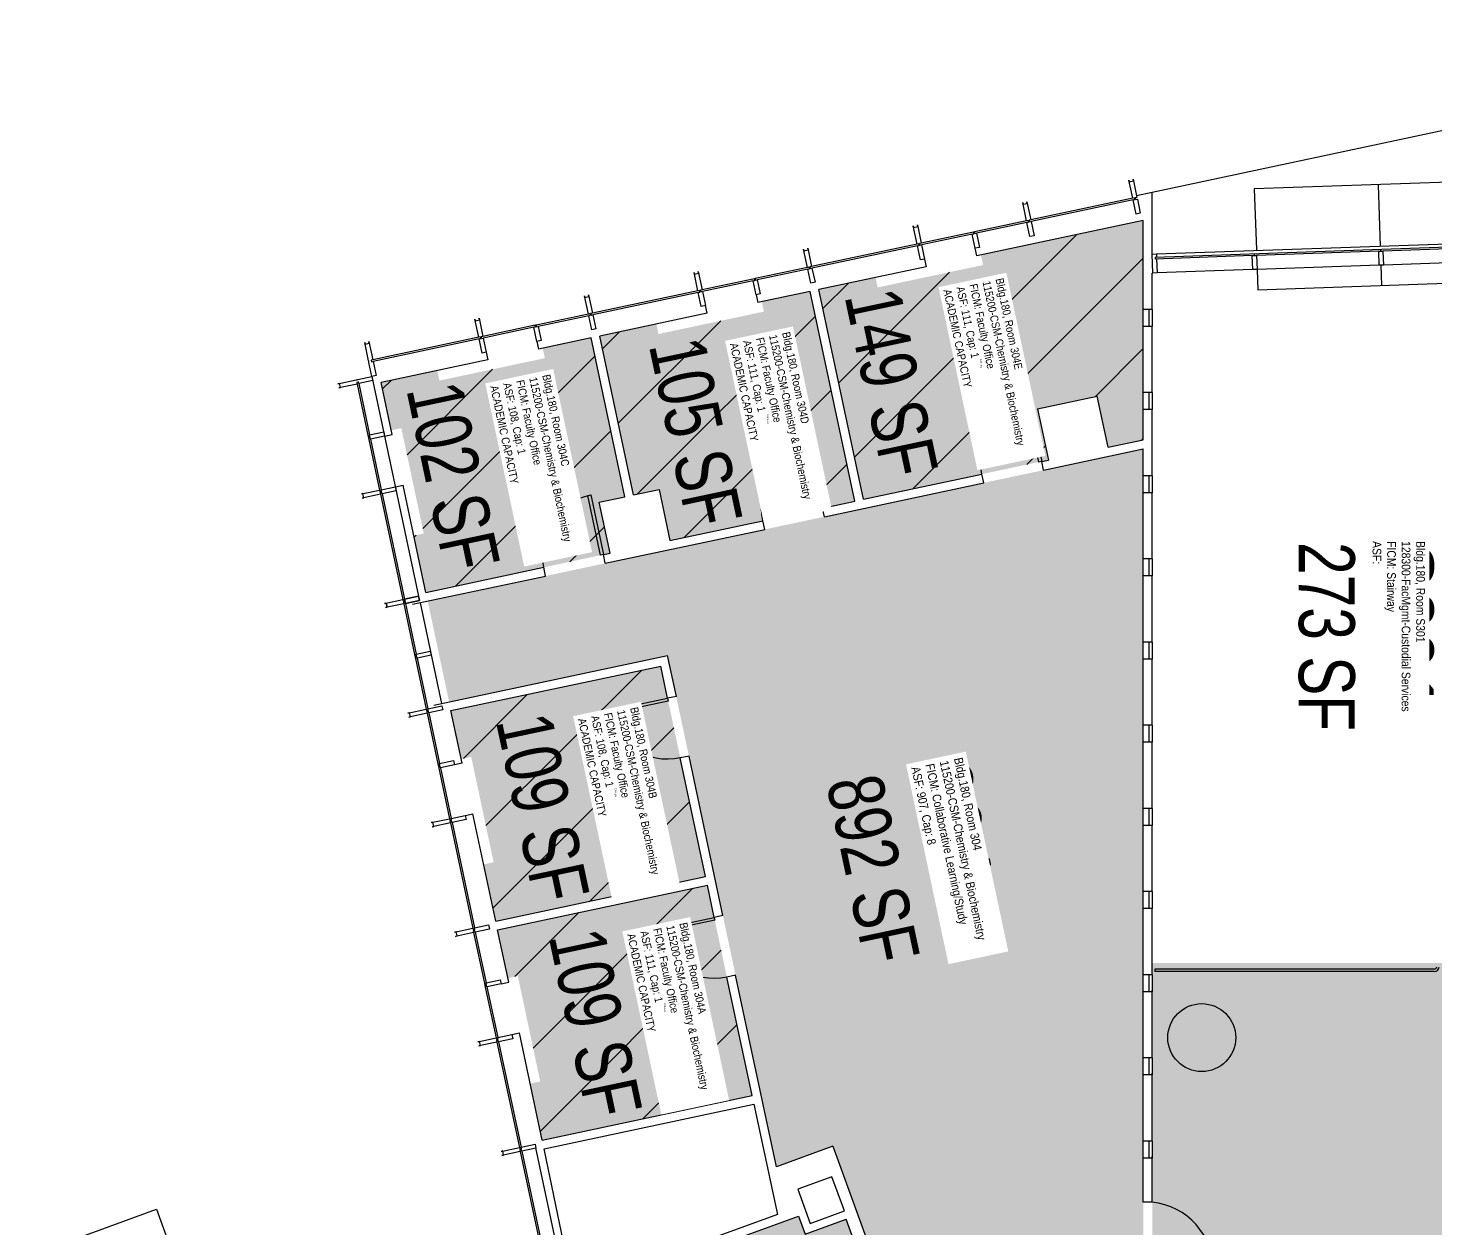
# Model space of a CAD drawing. Header units: inches. Extents: x 69211883 to 69217823, y 27675792 to 27679222.
# Drawn here: x 69214326 to 69215155, y 27678216 to 27678924 of the extents above; entities that cross this region are included whole.
import ezdxf
from ezdxf.enums import TextEntityAlignment as Align

# ---------------------------------------------------------------- set-up
doc = ezdxf.new("R2010")
doc.units = ezdxf.units.IN
doc.header["$LTSCALE"] = 0.25
doc.header["$MEASUREMENT"] = 0
doc.layers.get('0').update_dxf_attribs({"linetype": 'CONTINUOUS'})
for name, color, linetype in [('A-DOOR', 2, 'CONTINUOUS'), ('A-FLOR', 3, 'CONTINUOUS'), ('A-GLAZ', 1, 'CONTINUOUS'), ('A-IDEN-RNUM', 7, 'CONTINUOUS'), ('A-IDEN-SNUM', 4, 'CONTINUOUS'), ('A-IDEN-VNUM', 4, 'CONTINUOUS'), ('A-WALL', 5, 'CONTINUOUS'), ('AREA-TEXT', 3, 'CONTINUOUS'), ('Rooms-Capacity', 4, 'CONTINUOUS'), ('Rooms-Category-Color', 7, 'CONTINUOUS'), ('Rooms-College-Color', 7, 'CONTINUOUS'), ('Rooms-Department-Color', 7, 'CONTINUOUS'), ('Rooms-Division-Color', 7, 'CONTINUOUS'), ('Rooms-Information', 7, 'CONTINUOUS')]:
    doc.layers.add(name, color=color, linetype=linetype)
doc.styles.add('CP_AREA', font='arial.ttf', dxfattribs={"height": 15})
doc.styles.add('CP_ROOMSNUMBER', font='arial.ttf', dxfattribs={"height": 1})
doc.styles.add('CP_ROOMVNUMBER', font='arial.ttf', dxfattribs={"width": 0.85, "height": 0.075})
pattern_1 = [(45, (0, 0), (-26.516504294, 26.516504294), [])]

# ---------------------------------------------------------------- blocks, each defined once
blk = doc.blocks.new('Z08D36')
at = {"linetype": 'Continuous', "lineweight": -3}
blk.add_lwpolyline([(-18, 0), (-16.25, 0), (-16.25, 36), (-18, 36)], close=True, dxfattribs=at)
blk.add_arc((-18, 0), 36, 0, 90)

msp = doc.modelspace()

# ---------------------------------------------------------------- hatches: boundary and pattern name
at = {"layer": 'Rooms-Capacity'}
h = msp.add_hatch(dxfattribs=at)
h.set_pattern_fill('ANSI31', color=256, scale=300, style=0)
h.set_pattern_definition(pattern_1)
h.paths.add_polyline_path([(69214886.98, 27678790.08), (69214982.6, 27678810.41), (69214982.6, 27678779.43), (69214982.6, 27678681.21), (69214961.9, 27678676.81), (69214955.51, 27678706.89), (69214920.3, 27678699.4), (69214926.6, 27678669.31), (69214817.75, 27678646.17), (69214791.47, 27678769.78), (69214824.85, 27678776.88), (69214826.1, 27678771.01), (69214888.23, 27678784.21), (69214886.98, 27678790.08)])
h = msp.add_hatch(dxfattribs=at)
h.set_pattern_fill('ANSI31', color=256, scale=300, style=0)
h.set_pattern_definition(pattern_1)
h.paths.add_polyline_path([(69214757.86, 27678762.64), (69214786.34, 27678768.69), (69214812.61, 27678645.08), (69214703.67, 27678621.92), (69214697.28, 27678652), (69214682.24, 27678648.8), (69214662.36, 27678742.34), (69214695.74, 27678749.43), (69214696.99, 27678743.56), (69214759.11, 27678756.77), (69214757.86, 27678762.64)])
h = msp.add_hatch(dxfattribs=at)
h.set_pattern_fill('ANSI31', color=256, scale=300, style=0)
h.set_pattern_definition(pattern_1)
h.paths.add_polyline_path([(69214552.79, 27678624.74), (69214558.66, 27678625.98), (69214545.46, 27678688.1), (69214539.59, 27678686.85), (69214533.61, 27678714.97), (69214566.62, 27678721.99), (69214567.87, 27678716.12), (69214630, 27678729.32), (69214628.75, 27678735.19), (69214657.22, 27678741.24), (69214677.1, 27678647.71), (69214662.07, 27678644.51), (69214668.46, 27678614.43), (69214559.88, 27678591.36)])
h = msp.add_hatch(dxfattribs=at)
h.set_pattern_fill('ANSI31', color=256, scale=300, style=0)
h.set_pattern_definition(pattern_1)
h.paths.add_polyline_path([(69214593.96, 27678431.06), (69214599.82, 27678432.31), (69214586.62, 27678494.42), (69214580.75, 27678493.18), (69214574.7, 27678521.66), (69214698.31, 27678547.94), (69214724.66, 27678423.96), (69214601.05, 27678397.68)])
h = msp.add_hatch(dxfattribs=at)
h.set_pattern_fill('ANSI31', color=256, scale=300, style=0)
h.set_pattern_definition(pattern_1)
h.paths.add_polyline_path([(69214621.4, 27678301.95), (69214627.27, 27678303.19), (69214614.07, 27678365.31), (69214608.2, 27678364.06), (69214602.14, 27678392.55), (69214725.76, 27678418.82), (69214752.11, 27678294.84), (69214628.5, 27678268.57)])
at = {"layer": 'Rooms-Category-Color', "true_color": 0xfa9ba3}
for points in [[(69214886.98, 27678790.08), (69214982.6, 27678810.41), (69214982.6, 27678779.43), (69214982.6, 27678681.21), (69214961.9, 27678676.81), (69214955.51, 27678706.89), (69214920.3, 27678699.4), (69214926.6, 27678669.31), (69214817.75, 27678646.17), (69214791.47, 27678769.78), (69214824.85, 27678776.88), (69214826.1, 27678771.01), (69214888.23, 27678784.21), (69214886.98, 27678790.08)], [(69214757.86, 27678762.64), (69214786.34, 27678768.69), (69214812.61, 27678645.08), (69214703.67, 27678621.92), (69214697.28, 27678652), (69214682.24, 27678648.8), (69214662.36, 27678742.34), (69214695.74, 27678749.43), (69214696.99, 27678743.56), (69214759.11, 27678756.77), (69214757.86, 27678762.64)], [(69214552.79, 27678624.74), (69214558.66, 27678625.98), (69214545.46, 27678688.1), (69214539.59, 27678686.85), (69214533.61, 27678714.97), (69214566.62, 27678721.99), (69214567.87, 27678716.12), (69214630, 27678729.32), (69214628.75, 27678735.19), (69214657.22, 27678741.24), (69214677.1, 27678647.71), (69214662.07, 27678644.51), (69214668.46, 27678614.43), (69214559.88, 27678591.36)], [(69214593.96, 27678431.06), (69214599.82, 27678432.31), (69214586.62, 27678494.42), (69214580.75, 27678493.18), (69214574.7, 27678521.66), (69214698.31, 27678547.94), (69214724.66, 27678423.96), (69214601.05, 27678397.68)], [(69214621.4, 27678301.95), (69214627.27, 27678303.19), (69214614.07, 27678365.31), (69214608.2, 27678364.06), (69214602.14, 27678392.55), (69214725.76, 27678418.82), (69214752.11, 27678294.84), (69214628.5, 27678268.57)]]:
    msp.add_hatch(color=241, dxfattribs=at).paths.add_polyline_path(points)
at = {"layer": 'Rooms-Category-Color', "true_color": 0xffe090}
msp.add_hatch(color=41, dxfattribs=at).paths.add_polyline_path([(69214982.6, 27678149.31), (69214982.6, 27678675.84), (69214940.11, 27678666.81), (69214560.98, 27678586.22), (69214573.61, 27678526.8), (69214702.27, 27678554.15), (69214766.4, 27678252.86), (69214799.67, 27678264.97), (69214858.24, 27678104.04), (69214961.4, 27678141.59)])
at = {"layer": 'Rooms-Category-Color', "true_color": 0xadadad}
for points in [[(69215315.18, 27678311.01), (69215315.18, 27678323.01), (69215315.18, 27678373.04), (69214987.85, 27678373.04), (69214987.85, 27678145.63), (69214860.04, 27678099.11), (69214930.75, 27677904.83), (69214963.58, 27677814.63), (69214989.52, 27677743.37), (69215305.22, 27677810.47), (69215305.19, 27677990.01), (69215331.19, 27677990.01), (69215331.19, 27678176.01), (69215305.22, 27678176.01), (69215305.22, 27678215.01), (69215315.18, 27678215.01)], [(69214779.52, 27678223.84), (69214686.49, 27678189.99), (69214752.16, 27678009.57), (69214808.54, 27678030.09), (69214810.68, 27678024.21), (69214747.84, 27678001.34), (69214775.88, 27677924.29), (69214815.47, 27677938.68), (69214836.25, 27677881.6), (69214896.15, 27677903.4), (69214888.46, 27677924.55), (69214909.13, 27677932.08), (69214807.61, 27678221.97), (69214783.41, 27678213.17)]]:
    msp.add_hatch(color=253, dxfattribs=at).paths.add_polyline_path(points)
at = {"layer": 'Rooms-College-Color', "true_color": 0xffe090}
for points in [[(69214886.98, 27678790.08), (69214982.6, 27678810.41), (69214982.6, 27678779.43), (69214982.6, 27678681.21), (69214961.9, 27678676.81), (69214955.51, 27678706.89), (69214920.3, 27678699.4), (69214926.6, 27678669.31), (69214817.75, 27678646.17), (69214791.47, 27678769.78), (69214824.85, 27678776.88), (69214826.1, 27678771.01), (69214888.23, 27678784.21), (69214886.98, 27678790.08)], [(69214757.86, 27678762.64), (69214786.34, 27678768.69), (69214812.61, 27678645.08), (69214703.67, 27678621.92), (69214697.28, 27678652), (69214682.24, 27678648.8), (69214662.36, 27678742.34), (69214695.74, 27678749.43), (69214696.99, 27678743.56), (69214759.11, 27678756.77), (69214757.86, 27678762.64)], [(69214552.79, 27678624.74), (69214558.66, 27678625.98), (69214545.46, 27678688.1), (69214539.59, 27678686.85), (69214533.61, 27678714.97), (69214566.62, 27678721.99), (69214567.87, 27678716.12), (69214630, 27678729.32), (69214628.75, 27678735.19), (69214657.22, 27678741.24), (69214677.1, 27678647.71), (69214662.07, 27678644.51), (69214668.46, 27678614.43), (69214559.88, 27678591.36)], [(69214982.6, 27678149.31), (69214982.6, 27678675.84), (69214940.11, 27678666.81), (69214560.98, 27678586.22), (69214573.61, 27678526.8), (69214702.27, 27678554.15), (69214766.4, 27678252.86), (69214799.67, 27678264.97), (69214858.24, 27678104.04), (69214961.4, 27678141.59)], [(69214593.96, 27678431.06), (69214599.82, 27678432.31), (69214586.62, 27678494.42), (69214580.75, 27678493.18), (69214574.7, 27678521.66), (69214698.31, 27678547.94), (69214724.66, 27678423.96), (69214601.05, 27678397.68)], [(69214621.4, 27678301.95), (69214627.27, 27678303.19), (69214614.07, 27678365.31), (69214608.2, 27678364.06), (69214602.14, 27678392.55), (69214725.76, 27678418.82), (69214752.11, 27678294.84), (69214628.5, 27678268.57)]]:
    msp.add_hatch(color=41, dxfattribs=at).paths.add_polyline_path(points)
at = {"layer": 'Rooms-College-Color', "true_color": 0xadadad}
for points in [[(69215315.18, 27678311.01), (69215315.18, 27678323.01), (69215315.18, 27678373.04), (69214987.85, 27678373.04), (69214987.85, 27678145.63), (69214860.04, 27678099.11), (69214930.75, 27677904.83), (69214963.58, 27677814.63), (69214989.52, 27677743.37), (69215305.22, 27677810.47), (69215305.19, 27677990.01), (69215331.19, 27677990.01), (69215331.19, 27678176.01), (69215305.22, 27678176.01), (69215305.22, 27678215.01), (69215315.18, 27678215.01)], [(69214779.52, 27678223.84), (69214686.49, 27678189.99), (69214752.16, 27678009.57), (69214808.54, 27678030.09), (69214810.68, 27678024.21), (69214747.84, 27678001.34), (69214775.88, 27677924.29), (69214815.47, 27677938.68), (69214836.25, 27677881.6), (69214896.15, 27677903.4), (69214888.46, 27677924.55), (69214909.13, 27677932.08), (69214807.61, 27678221.97), (69214783.41, 27678213.17)]]:
    msp.add_hatch(color=253, dxfattribs=at).paths.add_polyline_path(points)
at = {"layer": 'Rooms-Department-Color', "true_color": 0xffe090}
for points in [[(69214886.98, 27678790.08), (69214982.6, 27678810.41), (69214982.6, 27678779.43), (69214982.6, 27678681.21), (69214961.9, 27678676.81), (69214955.51, 27678706.89), (69214920.3, 27678699.4), (69214926.6, 27678669.31), (69214817.75, 27678646.17), (69214791.47, 27678769.78), (69214824.85, 27678776.88), (69214826.1, 27678771.01), (69214888.23, 27678784.21), (69214886.98, 27678790.08)], [(69214757.86, 27678762.64), (69214786.34, 27678768.69), (69214812.61, 27678645.08), (69214703.67, 27678621.92), (69214697.28, 27678652), (69214682.24, 27678648.8), (69214662.36, 27678742.34), (69214695.74, 27678749.43), (69214696.99, 27678743.56), (69214759.11, 27678756.77), (69214757.86, 27678762.64)], [(69214552.79, 27678624.74), (69214558.66, 27678625.98), (69214545.46, 27678688.1), (69214539.59, 27678686.85), (69214533.61, 27678714.97), (69214566.62, 27678721.99), (69214567.87, 27678716.12), (69214630, 27678729.32), (69214628.75, 27678735.19), (69214657.22, 27678741.24), (69214677.1, 27678647.71), (69214662.07, 27678644.51), (69214668.46, 27678614.43), (69214559.88, 27678591.36)], [(69214982.6, 27678149.31), (69214982.6, 27678675.84), (69214940.11, 27678666.81), (69214560.98, 27678586.22), (69214573.61, 27678526.8), (69214702.27, 27678554.15), (69214766.4, 27678252.86), (69214799.67, 27678264.97), (69214858.24, 27678104.04), (69214961.4, 27678141.59)], [(69214593.96, 27678431.06), (69214599.82, 27678432.31), (69214586.62, 27678494.42), (69214580.75, 27678493.18), (69214574.7, 27678521.66), (69214698.31, 27678547.94), (69214724.66, 27678423.96), (69214601.05, 27678397.68)], [(69214621.4, 27678301.95), (69214627.27, 27678303.19), (69214614.07, 27678365.31), (69214608.2, 27678364.06), (69214602.14, 27678392.55), (69214725.76, 27678418.82), (69214752.11, 27678294.84), (69214628.5, 27678268.57)]]:
    msp.add_hatch(color=41, dxfattribs=at).paths.add_polyline_path(points)
at = {"layer": 'Rooms-Department-Color', "true_color": 0xacacac}
for points in [[(69215315.18, 27678311.01), (69215315.18, 27678323.01), (69215315.18, 27678373.04), (69214987.85, 27678373.04), (69214987.85, 27678145.63), (69214860.04, 27678099.11), (69214930.75, 27677904.83), (69214963.58, 27677814.63), (69214989.52, 27677743.37), (69215305.22, 27677810.47), (69215305.19, 27677990.01), (69215331.19, 27677990.01), (69215331.19, 27678176.01), (69215305.22, 27678176.01), (69215305.22, 27678215.01), (69215315.18, 27678215.01)], [(69214779.52, 27678223.84), (69214686.49, 27678189.99), (69214752.16, 27678009.57), (69214808.54, 27678030.09), (69214810.68, 27678024.21), (69214747.84, 27678001.34), (69214775.88, 27677924.29), (69214815.47, 27677938.68), (69214836.25, 27677881.6), (69214896.15, 27677903.4), (69214888.46, 27677924.55), (69214909.13, 27677932.08), (69214807.61, 27678221.97), (69214783.41, 27678213.17)]]:
    msp.add_hatch(color=253, dxfattribs=at).paths.add_polyline_path(points)
at = {"layer": 'Rooms-Division-Color', "true_color": 0xffe090}
for points in [[(69214886.98, 27678790.08), (69214982.6, 27678810.41), (69214982.6, 27678779.43), (69214982.6, 27678681.21), (69214961.9, 27678676.81), (69214955.51, 27678706.89), (69214920.3, 27678699.4), (69214926.6, 27678669.31), (69214817.75, 27678646.17), (69214791.47, 27678769.78), (69214824.85, 27678776.88), (69214826.1, 27678771.01), (69214888.23, 27678784.21), (69214886.98, 27678790.08)], [(69214757.86, 27678762.64), (69214786.34, 27678768.69), (69214812.61, 27678645.08), (69214703.67, 27678621.92), (69214697.28, 27678652), (69214682.24, 27678648.8), (69214662.36, 27678742.34), (69214695.74, 27678749.43), (69214696.99, 27678743.56), (69214759.11, 27678756.77), (69214757.86, 27678762.64)], [(69214552.79, 27678624.74), (69214558.66, 27678625.98), (69214545.46, 27678688.1), (69214539.59, 27678686.85), (69214533.61, 27678714.97), (69214566.62, 27678721.99), (69214567.87, 27678716.12), (69214630, 27678729.32), (69214628.75, 27678735.19), (69214657.22, 27678741.24), (69214677.1, 27678647.71), (69214662.07, 27678644.51), (69214668.46, 27678614.43), (69214559.88, 27678591.36)], [(69214982.6, 27678149.31), (69214982.6, 27678675.84), (69214940.11, 27678666.81), (69214560.98, 27678586.22), (69214573.61, 27678526.8), (69214702.27, 27678554.15), (69214766.4, 27678252.86), (69214799.67, 27678264.97), (69214858.24, 27678104.04), (69214961.4, 27678141.59)], [(69214593.96, 27678431.06), (69214599.82, 27678432.31), (69214586.62, 27678494.42), (69214580.75, 27678493.18), (69214574.7, 27678521.66), (69214698.31, 27678547.94), (69214724.66, 27678423.96), (69214601.05, 27678397.68)], [(69214621.4, 27678301.95), (69214627.27, 27678303.19), (69214614.07, 27678365.31), (69214608.2, 27678364.06), (69214602.14, 27678392.55), (69214725.76, 27678418.82), (69214752.11, 27678294.84), (69214628.5, 27678268.57)]]:
    msp.add_hatch(color=41, dxfattribs=at).paths.add_polyline_path(points)
at = {"layer": 'Rooms-Division-Color', "true_color": 0xadadad}
for points in [[(69215315.18, 27678311.01), (69215315.18, 27678323.01), (69215315.18, 27678373.04), (69214987.85, 27678373.04), (69214987.85, 27678145.63), (69214860.04, 27678099.11), (69214930.75, 27677904.83), (69214963.58, 27677814.63), (69214989.52, 27677743.37), (69215305.22, 27677810.47), (69215305.19, 27677990.01), (69215331.19, 27677990.01), (69215331.19, 27678176.01), (69215305.22, 27678176.01), (69215305.22, 27678215.01), (69215315.18, 27678215.01)], [(69214779.52, 27678223.84), (69214686.49, 27678189.99), (69214752.16, 27678009.57), (69214808.54, 27678030.09), (69214810.68, 27678024.21), (69214747.84, 27678001.34), (69214775.88, 27677924.29), (69214815.47, 27677938.68), (69214836.25, 27677881.6), (69214896.15, 27677903.4), (69214888.46, 27677924.55), (69214909.13, 27677932.08), (69214807.61, 27678221.97), (69214783.41, 27678213.17)]]:
    msp.add_hatch(color=253, dxfattribs=at).paths.add_polyline_path(points)

# ---------------------------------------------------------------- linework, layer by layer
at = {"layer": 'A-DOOR'}
msp.add_arc((69214983.92, 27678192.27), 39.94, 359.12971, 84.35114, dxfattribs=at)
at = {"layer": 'A-FLOR'}
for p, q in [((69215443.2, 27678923.77), (69214987.85, 27678826.98)), ((69215154.01, 27678369.39), (69214989.35, 27678369.39, 0)), ((69214989.35, 27678369.39), (69214989.35, 27678367.89)), ((69215154.01, 27678367.89), (69214989.35, 27678367.89, 0))]:
    msp.add_line(p, q, dxfattribs=at)
for radius in [1.5, 3]:
    msp.add_arc((69215154.01, 27678370.89, 0), radius, 270, 352, dxfattribs=at)
at = {"layer": 'A-GLAZ'}
for p, q in [((69215122.44, 27678795.37), (69215121.18, 27678831.37)), ((69214976.44, 27678823.54), (69214916.32, 27678810.76)), ((69214976.65, 27678822.56), (69214916.53, 27678809.78)), ((69214882.58, 27678803.59), (69214881.6, 27678803.38)), ((69214882.58, 27678803.59), (69214883.06, 27678803.69)), ((69214882.78, 27678802.61), (69214882.58, 27678803.59)), ((69214884.04, 27678803.9), (69214883.06, 27678803.69)), ((69214883.06, 27678803.69), (69214883.27, 27678802.71)), ((69214913.88, 27678810.24), (69214884.04, 27678803.9)), ((69214914.08, 27678809.26), (69214884.25, 27678802.92)), ((69214849.32, 27678796.52), (69214787.21, 27678783.31)), ((69214849.53, 27678795.54), (69214787.41, 27678782.34)), ((69214881.6, 27678803.38), (69214851.76, 27678797.04)), ((69214881.81, 27678802.4), (69214851.97, 27678796.06)), ((69214881.81, 27678802.4), (69214882.78, 27678802.61)), ((69214883.57, 27678794.09), (69214881.81, 27678802.4)), ((69214883.27, 27678802.71), (69214884.25, 27678802.92)), ((69214884.25, 27678802.92), (69214886.02, 27678794.6)), ((69215352.75, 27678801.41), (69214989.67, 27678788.73)), ((69214990.35, 27678790.76), (69215354.14, 27678803.46)), ((69214886.02, 27678794.6), (69214883.57, 27678794.09)), ((69214989.67, 27678788.73), (69214989.7, 27678787.73)), ((69215046.84, 27678789.73), (69214989.7, 27678787.73)), ((69215048.09, 27678789.77), (69215048.05, 27678790.77)), ((69215121.29, 27678792.33), (69215049.34, 27678789.82)), ((69215122.54, 27678792.37), (69215122.51, 27678793.37)), ((69215195.75, 27678794.93), (69215123.79, 27678792.42)), ((69214784.76, 27678782.79), (69214754.93, 27678776.45)), ((69214784.97, 27678781.82), (69214755.14, 27678775.47)), ((69215047.13, 27678781.48), (69214990.74, 27678779.52)), ((69215121.58, 27678784.08), (69215049.63, 27678781.57)), ((69215123.25, 27678772.16), (69215122.83, 27678784.13)), ((69215196.04, 27678786.68), (69215124.08, 27678784.17)), ((69214752.48, 27678775.93), (69214722.65, 27678769.59)), ((69214752.69, 27678774.96), (69214722.86, 27678768.61)), ((69214753.46, 27678776.14), (69214752.48, 27678775.93)), ((69214752.69, 27678774.96), (69214753.67, 27678775.16)), ((69214754.46, 27678766.64), (69214752.69, 27678774.96)), ((69214753.46, 27678776.14), (69214753.95, 27678776.25)), ((69214753.67, 27678775.16), (69214753.46, 27678776.14)), ((69214754.93, 27678776.45), (69214753.95, 27678776.25)), ((69214753.95, 27678776.25), (69214754.16, 27678775.27)), ((69214754.16, 27678775.27), (69214755.14, 27678775.47)), ((69214755.14, 27678775.47), (69214756.9, 27678767.16)), ((69214720.2, 27678769.07), (69214658.09, 27678755.87)), ((69214720.41, 27678768.09), (69214658.3, 27678754.89)), ((69214756.9, 27678767.16), (69214754.46, 27678766.64)), ((69214655.65, 27678755.35), (69214625.81, 27678749.01)), ((69214655.85, 27678754.37), (69214626.02, 27678748.03)), ((69214982.6, 27678748.01), (69214982.6, 27678758.01)), ((69214985.85, 27678758.01), (69214985.85, 27678748.01)), ((69214987.85, 27678758.01), (69214987.85, 27678748.01)), ((69214623.37, 27678748.49), (69214593.53, 27678742.15)), ((69214623.57, 27678747.51), (69214593.74, 27678741.17)), ((69214625.81, 27678749.01), (69214623.37, 27678748.49)), ((69214624.34, 27678748.7), (69214623.37, 27678748.49)), ((69214623.57, 27678747.51), (69214624.55, 27678747.72)), ((69214625.34, 27678739.2), (69214623.57, 27678747.51)), ((69214624.55, 27678747.72), (69214624.34, 27678748.7)), ((69214625.81, 27678749.01), (69214624.83, 27678748.8)), ((69214624.83, 27678748.8), (69214625.04, 27678747.82)), ((69214625.04, 27678747.82), (69214626.02, 27678748.03)), ((69214626.02, 27678748.03), (69214627.79, 27678739.72)), ((69214591.09, 27678741.63), (69214528.61, 27678728.35)), ((69214591.3, 27678740.65), (69214528.82, 27678727.37)), ((69214627.79, 27678739.72), (69214625.34, 27678739.2)), ((69214519.37, 27678714.11), (69214525.78, 27678683.91)), ((69214520.34, 27678714.32), (69214526.76, 27678684.12)), ((69214528.14, 27678718.54), (69214555.66, 27678589.05)), ((69214982.6, 27678699.01), (69214982.6, 27678709.01)), ((69214985.85, 27678709.01), (69214985.85, 27678699.01)), ((69214987.85, 27678709.01), (69214987.85, 27678699.01)), ((69214525.78, 27678683.91), (69214525.99, 27678682.94)), ((69214525.78, 27678683.91), (69214526.3, 27678681.47)), ((69214525.99, 27678682.94), (69214526.97, 27678683.14)), ((69214527.07, 27678682.66), (69214526.1, 27678682.45)), ((69214526.1, 27678682.45), (69214526.3, 27678681.47)), ((69214526.3, 27678681.47), (69214532.65, 27678651.64)), ((69214526.76, 27678684.12), (69214535.08, 27678685.89)), ((69214526.97, 27678683.14), (69214526.76, 27678684.12)), ((69214527.28, 27678681.68), (69214527.07, 27678682.66)), ((69214535.6, 27678683.44), (69214527.28, 27678681.68)), ((69214527.28, 27678681.68), (69214533.62, 27678651.84)), ((69214535.08, 27678685.89), (69214535.6, 27678683.44)), ((69214982.6, 27678650.01), (69214982.6, 27678660.01)), ((69214985.85, 27678660.01), (69214985.85, 27678650.01)), ((69214987.85, 27678660.01), (69214987.85, 27678650.01)), ((69214533.17, 27678649.19), (69214546.37, 27678587.08)), ((69214534.14, 27678649.4), (69214547.35, 27678587.29)), ((69214982.6, 27678601.01), (69214982.6, 27678611.01)), ((69214985.85, 27678611.01), (69214985.85, 27678601.01)), ((69214987.85, 27678611.01), (69214987.85, 27678601.01)), ((69214555.66, 27678589.05), (69214556.18, 27678586.61)), ((69214536.59, 27678585), (69214537.11, 27678582.55)), ((69214546.89, 27678584.63), (69214553.23, 27678554.8)), ((69214547.87, 27678584.84), (69214554.21, 27678555.01)), ((69214556.47, 27678585.26), (69214569.1, 27678525.84)), ((69214553.23, 27678554.8), (69214553.44, 27678553.82)), ((69214553.23, 27678554.8), (69214553.75, 27678552.35)), ((69214554.21, 27678555.01), (69214562.52, 27678556.77)), ((69214554.42, 27678554.03), (69214554.21, 27678555.01)), ((69214562.52, 27678556.77), (69214563.04, 27678554.33)), ((69214982.6, 27678552.01), (69214982.6, 27678562.01)), ((69214985.85, 27678562.01), (69214985.85, 27678552.01)), ((69214987.85, 27678562.01), (69214987.85, 27678552.01)), ((69214553.44, 27678553.82), (69214554.42, 27678554.03)), ((69214554.52, 27678553.54), (69214553.54, 27678553.33)), ((69214553.54, 27678553.33), (69214553.75, 27678552.35)), ((69214553.75, 27678552.35), (69214560.09, 27678522.52)), ((69214554.73, 27678552.56), (69214554.52, 27678553.54)), ((69214563.04, 27678554.33), (69214554.73, 27678552.56)), ((69214554.73, 27678552.56), (69214561.07, 27678522.73)), ((69214560.61, 27678520.07), (69214566.95, 27678490.24)), ((69214561.59, 27678520.28), (69214567.93, 27678490.45)), ((69214982.6, 27678503.01), (69214982.6, 27678513.01)), ((69214985.85, 27678513.01), (69214985.85, 27678503.01)), ((69214987.85, 27678513.01), (69214987.85, 27678503.01)), ((69214566.95, 27678490.24), (69214567.16, 27678489.26)), ((69214566.95, 27678490.24), (69214567.47, 27678487.8)), ((69214567.16, 27678489.26), (69214568.14, 27678489.47)), ((69214568.24, 27678488.98), (69214567.26, 27678488.77)), ((69214567.26, 27678488.77), (69214567.47, 27678487.8)), ((69214567.93, 27678490.45), (69214576.24, 27678492.22)), ((69214568.14, 27678489.47), (69214567.93, 27678490.45)), ((69214568.45, 27678488), (69214568.24, 27678488.98)), ((69214576.76, 27678489.77), (69214568.45, 27678488)), ((69214576.24, 27678492.22), (69214576.76, 27678489.77)), ((69214576.24, 27678492.22), (69214576.76, 27678489.77)), ((69214567.47, 27678487.8), (69214573.81, 27678457.96)), ((69214568.45, 27678488), (69214574.79, 27678458.17)), ((69214982.6, 27678454.01), (69214982.6, 27678464.01)), ((69214985.85, 27678464.01), (69214985.85, 27678454.01)), ((69214987.85, 27678464.01), (69214987.85, 27678454.01)), ((69214574.33, 27678455.52), (69214587.53, 27678393.4)), ((69214575.31, 27678455.72), (69214588.51, 27678393.61)), ((69214583.1, 27678459.94), (69214583.62, 27678457.49)), ((69214982.6, 27678405.01), (69214982.6, 27678415.01)), ((69214985.85, 27678415.01), (69214985.85, 27678405.01)), ((69214987.85, 27678415.01), (69214987.85, 27678405.01)), ((69214588.05, 27678390.96), (69214594.4, 27678361.13)), ((69214589.03, 27678391.17), (69214595.37, 27678361.33)), ((69214982.6, 27678356.01), (69214982.6, 27678366.01)), ((69214985.85, 27678366.01), (69214985.85, 27678356.01)), ((69214987.85, 27678366.01), (69214987.85, 27678356.01)), ((69214594.4, 27678361.13), (69214594.6, 27678360.15)), ((69214594.4, 27678361.13), (69214594.92, 27678358.68)), ((69214594.6, 27678360.15), (69214595.58, 27678360.36)), ((69214595.69, 27678359.87), (69214594.71, 27678359.66)), ((69214594.71, 27678359.66), (69214594.92, 27678358.68)), ((69214594.92, 27678358.68), (69214601.26, 27678328.85)), ((69214595.37, 27678361.33), (69214603.69, 27678363.1)), ((69214595.58, 27678360.36), (69214595.37, 27678361.33)), ((69214595.89, 27678358.89), (69214595.69, 27678359.87)), ((69214604.21, 27678360.66), (69214595.89, 27678358.89)), ((69214595.89, 27678358.89), (69214602.23, 27678329.05)), ((69214603.69, 27678363.1), (69214604.21, 27678360.66)), ((69214610.55, 27678330.82), (69214611.07, 27678328.38)), ((69214601.78, 27678326.4), (69214614.98, 27678264.29)), ((69214602.75, 27678326.61), (69214615.96, 27678264.5)), ((69214982.6, 27678307.01), (69214982.6, 27678317.01)), ((69214985.85, 27678317.01), (69214985.85, 27678307.01)), ((69214987.85, 27678317.01), (69214987.85, 27678307.01)), ((69214982.6, 27678258.01), (69214982.6, 27678268.01)), ((69214985.85, 27678268.01), (69214985.85, 27678258.01)), ((69214987.85, 27678268.01), (69214987.85, 27678258.01)), ((69214615.5, 27678261.84), (69214627.01, 27678207.7)), ((69214616.48, 27678262.05), (69214627.98, 27678207.91)), ((69214636.3, 27678209.68), (69214624.73, 27678264.06))]:
    msp.add_line(p, q, dxfattribs=at)
for points in [[(69214980.86, 27678814.76), (69214978.42, 27678814.25), (69214976.65, 27678822.56), (69214977.63, 27678822.77), (69214977.42, 27678823.75), (69214976.44, 27678823.54), (69214974.16, 27678834.3), (69214974.36, 27678833.32), (69214976.81, 27678833.84), (69214976.6, 27678834.82), (69214978.89, 27678824.06), (69214977.91, 27678823.85), (69214978.12, 27678822.87), (69214979.1, 27678823.08)], [(69214918.3, 27678801.47), (69214915.85, 27678800.95), (69214914.08, 27678809.26), (69214915.06, 27678809.47), (69214914.85, 27678810.45), (69214913.88, 27678810.24), (69214911.59, 27678821), (69214911.8, 27678820.02), (69214914.24, 27678820.54), (69214914.03, 27678821.52), (69214916.32, 27678810.76), (69214915.34, 27678810.55), (69214915.55, 27678809.57), (69214916.53, 27678809.78)], [(69214853.74, 27678787.74), (69214851.29, 27678787.22), (69214849.53, 27678795.54), (69214850.5, 27678795.75), (69214850.3, 27678796.72), (69214849.32, 27678796.52), (69214847.03, 27678807.28), (69214847.24, 27678806.3), (69214849.68, 27678806.82), (69214849.48, 27678807.8), (69214851.76, 27678797.04), (69214850.79, 27678796.83), (69214850.99, 27678795.85), (69214851.97, 27678796.06)], [(69214789.18, 27678774.02), (69214786.74, 27678773.5), (69214784.97, 27678781.82), (69214785.95, 27678782.02), (69214785.74, 27678783), (69214784.76, 27678782.79), (69214782.47, 27678793.55), (69214782.68, 27678792.58), (69214785.13, 27678793.1), (69214784.92, 27678794.07), (69214787.21, 27678783.31), (69214786.23, 27678783.11), (69214786.44, 27678782.13), (69214787.41, 27678782.34)], [(69215049.63, 27678781.57), (69215047.13, 27678781.48), (69215046.84, 27678789.73), (69215049.34, 27678789.82)], [(69215124.08, 27678784.17), (69215121.58, 27678784.08), (69215121.29, 27678792.33), (69215123.79, 27678792.42)], [(69214724.62, 27678760.3), (69214722.18, 27678759.78), (69214720.41, 27678768.09), (69214721.39, 27678768.3), (69214721.18, 27678769.28), (69214720.2, 27678769.07), (69214717.92, 27678779.83), (69214718.12, 27678778.85), (69214720.57, 27678779.37), (69214720.36, 27678780.35), (69214722.65, 27678769.59), (69214721.67, 27678769.38), (69214721.88, 27678768.41), (69214722.86, 27678768.61)], [(69214660.07, 27678746.58), (69214657.62, 27678746.06), (69214655.85, 27678754.37), (69214656.83, 27678754.58), (69214656.62, 27678755.56), (69214655.65, 27678755.35), (69214653.36, 27678766.11), (69214653.57, 27678765.13), (69214656.01, 27678765.65), (69214655.8, 27678766.63), (69214658.09, 27678755.87), (69214657.11, 27678755.66), (69214657.32, 27678754.68), (69214658.3, 27678754.89)], [(69214595.51, 27678732.86), (69214593.06, 27678732.34), (69214591.3, 27678740.65), (69214592.27, 27678740.86), (69214592.07, 27678741.84), (69214591.09, 27678741.63), (69214588.8, 27678752.39), (69214589.01, 27678751.41), (69214591.45, 27678751.93), (69214591.25, 27678752.91), (69214593.53, 27678742.15), (69214592.55, 27678741.94), (69214592.76, 27678740.96), (69214593.74, 27678741.17)], [(69214530.58, 27678719.06), (69214528.14, 27678718.54), (69214526.37, 27678726.85), (69214526.29, 27678727.24), (69214526.22, 27678727.58), (69214526.16, 27678727.83), (69214523.88, 27678738.59), (69214524.08, 27678737.61), (69214526.53, 27678738.13), (69214526.32, 27678739.11), (69214528.61, 27678728.35), (69214527.63, 27678728.14), (69214527.84, 27678727.16), (69214528.82, 27678727.37)], [(69214528.14, 27678718.54), (69214528.66, 27678716.09), (69214520.34, 27678714.32), (69214520.14, 27678715.3), (69214519.16, 27678715.09), (69214519.37, 27678714.11), (69214508.61, 27678711.83), (69214509.58, 27678712.04), (69214509.06, 27678714.48), (69214508.09, 27678714.27), (69214518.85, 27678716.56), (69214519.17, 27678716.63), (69214519.55, 27678716.71), (69214519.82, 27678716.77)], [(69214541.94, 27678653.61), (69214542.46, 27678651.17), (69214534.14, 27678649.4), (69214533.94, 27678650.38), (69214532.96, 27678650.17), (69214533.17, 27678649.19), (69214522.41, 27678646.9), (69214523.38, 27678647.11), (69214522.86, 27678649.56), (69214521.89, 27678649.35), (69214532.65, 27678651.64), (69214532.85, 27678650.66), (69214533.83, 27678650.87), (69214533.62, 27678651.84)], [(69214555.66, 27678589.05), (69214556.18, 27678586.61), (69214547.87, 27678584.84), (69214547.66, 27678585.82), (69214546.68, 27678585.61), (69214546.89, 27678584.63), (69214536.13, 27678582.35), (69214537.11, 27678582.55), (69214536.59, 27678585), (69214535.61, 27678584.79), (69214546.37, 27678587.08), (69214546.58, 27678586.1), (69214547.55, 27678586.31), (69214547.35, 27678587.29)], [(69214547.35, 27678587.29), (69214547.87, 27678584.84), (69214556.18, 27678586.61), (69214555.66, 27678589.05)], [(69214569.38, 27678524.5), (69214569.9, 27678522.05), (69214561.59, 27678520.28), (69214561.38, 27678521.26), (69214560.4, 27678521.05), (69214560.61, 27678520.07), (69214549.85, 27678517.79), (69214550.83, 27678518), (69214550.31, 27678520.44), (69214549.33, 27678520.23), (69214560.09, 27678522.52), (69214560.3, 27678521.54), (69214561.28, 27678521.75), (69214561.07, 27678522.73)], [(69214583.1, 27678459.94), (69214583.62, 27678457.49), (69214575.31, 27678455.72), (69214575.1, 27678456.7), (69214574.12, 27678456.5), (69214574.33, 27678455.52), (69214563.57, 27678453.23), (69214564.55, 27678453.44), (69214564.03, 27678455.88), (69214563.05, 27678455.68), (69214573.81, 27678457.96), (69214574.02, 27678456.98), (69214575, 27678457.19), (69214574.79, 27678458.17)], [(69214596.83, 27678395.38), (69214597.35, 27678392.93), (69214589.03, 27678391.17), (69214588.82, 27678392.15), (69214587.85, 27678391.94), (69214588.05, 27678390.96), (69214577.29, 27678388.67), (69214578.27, 27678388.88), (69214577.75, 27678391.33), (69214576.77, 27678391.12), (69214587.53, 27678393.4), (69214587.74, 27678392.43), (69214588.72, 27678392.63), (69214588.51, 27678393.61)], [(69214610.55, 27678330.82), (69214611.07, 27678328.38), (69214602.75, 27678326.61), (69214602.55, 27678327.59), (69214601.57, 27678327.38), (69214601.78, 27678326.4), (69214591.02, 27678324.11), (69214592, 27678324.32), (69214591.48, 27678326.77), (69214590.5, 27678326.56), (69214601.26, 27678328.85), (69214601.46, 27678327.87), (69214602.44, 27678328.08), (69214602.23, 27678329.05)], [(69214624.27, 27678266.26), (69214624.79, 27678263.82), (69214616.48, 27678262.05), (69214616.27, 27678263.03), (69214615.29, 27678262.82), (69214615.5, 27678261.84), (69214604.74, 27678259.56), (69214605.72, 27678259.76), (69214605.2, 27678262.21), (69214604.22, 27678262), (69214614.98, 27678264.29), (69214615.19, 27678263.31), (69214616.17, 27678263.52), (69214615.96, 27678264.5)], [(69214779.09, 27678239.66), (69214786.4, 27678219.57), (69214806.48, 27678226.89), (69214799.17, 27678246.97)]]:
    msp.add_lwpolyline(points, close=True, dxfattribs=at)
for points in [[(69215208.87, 27678834.68), (69215047.97, 27678829.06), (69215049.23, 27678793.08)], [(69214990.45, 27678787.76), (69214990.74, 27678779.52), (69214988.24, 27678779.43), (69214987.85, 27678790.67), (69214990.35, 27678790.76), (69214990.42, 27678788.76)], [(69215049.63, 27678781.59), (69215050.05, 27678769.6), (69215210.95, 27678775.22)]]:
    msp.add_lwpolyline(points, dxfattribs=at)
at = {"layer": 'A-WALL'}
for p, q in [((69214987.85, 27678826.98), (69214978.68, 27678825.04)), ((69214987.85, 27678790.67), (69214987.85, 27678826.98)), ((69214982.6, 27678810.41), (69214884.52, 27678789.56)), ((69214982.6, 27678758.01), (69214982.6, 27678810.41)), ((69214853.73, 27678787.74), (69214854.69, 27678783.22)), ((69214884.52, 27678789.56), (69214883.56, 27678794.08)), ((69214854.69, 27678783.22), (69214791.47, 27678769.78)), ((69214987.85, 27678758.01), (69214987.85, 27678779.43)), ((69214988.24, 27678779.43), (69214987.85, 27678779.43)), ((69214754.44, 27678766.64), (69214755.4, 27678762.11)), ((69214786.34, 27678768.69), (69214755.4, 27678762.11)), ((69214812.61, 27678645.08), (69214786.34, 27678768.69)), ((69214817.75, 27678646.17), (69214791.47, 27678769.78)), ((69214725.57, 27678755.77), (69214662.36, 27678742.34)), ((69214725.57, 27678755.77), (69214724.61, 27678760.3)), ((69214987.85, 27678758.01), (69214982.6, 27678758.01)), ((69214982.6, 27678709.01), (69214982.6, 27678748.01)), ((69214987.85, 27678748.01), (69214982.6, 27678748.01)), ((69214987.85, 27678709.01), (69214987.85, 27678748.01)), ((69214625.33, 27678739.19), (69214626.29, 27678734.67)), ((69214657.22, 27678741.24), (69214626.29, 27678734.67)), ((69214677.1, 27678647.71), (69214657.22, 27678741.24)), ((69214682.24, 27678648.8), (69214662.36, 27678742.34)), ((69214595.49, 27678732.85), (69214596.46, 27678728.33)), ((69214596.46, 27678728.33), (69214533.61, 27678714.97)), ((69214540.11, 27678684.4), (69214533.61, 27678714.97)), ((69214920.3, 27678699.4), (69214955.51, 27678706.89)), ((69214961.9, 27678676.81), (69214955.51, 27678706.89)), ((69214987.85, 27678709.01), (69214982.6, 27678709.01)), ((69214920.3, 27678699.4), (69214926.69, 27678669.32)), ((69214982.6, 27678681.21), (69214982.6, 27678699.01)), ((69214987.85, 27678699.01), (69214982.6, 27678699.01)), ((69214987.85, 27678660.01), (69214987.85, 27678699.01)), ((69214535.58, 27678683.44), (69214540.11, 27678684.4)), ((69214961.9, 27678676.81), (69214982.6, 27678681.21)), ((69214923.87, 27678663.36), (69214982.6, 27678675.84)), ((69214982.6, 27678660.01), (69214982.6, 27678675.84)), ((69214922.78, 27678668.49), (69214926.69, 27678669.32)), ((69214923.87, 27678663.36), (69214922.78, 27678668.49)), ((69214541.92, 27678653.61), (69214546.45, 27678654.57)), ((69214559.88, 27678591.36), (69214546.45, 27678654.57)), ((69214794.75, 27678635.91), (69214888.66, 27678655.87)), ((69214817.75, 27678646.17), (69214887.56, 27678661.01)), ((69214888.66, 27678655.87), (69214887.56, 27678661.01)), ((69214987.85, 27678660.01), (69214982.6, 27678660.01)), ((69214662.07, 27678644.51), (69214677.1, 27678647.71)), ((69214682.24, 27678648.8), (69214697.28, 27678652)), ((69214697.28, 27678652), (69214703.67, 27678621.92)), ((69214982.6, 27678611.01), (69214982.6, 27678650.01)), ((69214987.85, 27678650.01), (69214982.6, 27678650.01)), ((69214987.85, 27678611.01), (69214987.85, 27678650.01)), ((69214668.46, 27678614.43), (69214662.07, 27678644.51)), ((69214793.66, 27678641.05), (69214812.61, 27678645.08)), ((69214794.75, 27678635.91), (69214793.66, 27678641.05)), ((69214703.67, 27678621.92), (69214758.45, 27678633.56)), ((69214759.54, 27678628.43), (69214758.45, 27678633.56)), ((69214665.64, 27678608.47), (69214759.54, 27678628.43)), ((69214664.55, 27678613.6), (69214668.46, 27678614.43)), ((69214665.64, 27678608.47), (69214664.55, 27678613.6)), ((69214559.88, 27678591.36), (69214629.33, 27678606.12)), ((69214630.42, 27678600.98), (69214629.33, 27678606.12)), ((69214987.85, 27678611.01), (69214982.6, 27678611.01)), ((69214552.05, 27678584.32), (69214630.42, 27678600.98)), ((69214982.6, 27678562.01), (69214982.6, 27678601.01)), ((69214987.85, 27678601.01), (69214982.6, 27678601.01)), ((69214987.85, 27678562.01), (69214987.85, 27678601.01)), ((69214987.85, 27678562.01), (69214982.6, 27678562.01)), ((69214564.68, 27678524.9), (69214702.36, 27678554.17)), ((69214574.7, 27678521.66), (69214698.31, 27678547.94)), ((69214702.34, 27678528.99), (69214698.31, 27678547.94)), ((69214707.48, 27678530.08), (69214702.36, 27678554.17)), ((69214982.6, 27678513.01), (69214982.6, 27678552.01)), ((69214987.85, 27678552.01), (69214982.6, 27678552.01)), ((69214987.85, 27678513.01), (69214987.85, 27678552.01)), ((69214707.48, 27678530.08), (69214702.34, 27678528.99)), ((69214581.27, 27678490.73), (69214574.7, 27678521.66)), ((69214987.85, 27678513.01), (69214982.6, 27678513.01)), ((69214982.6, 27678464.01), (69214982.6, 27678503.01)), ((69214987.85, 27678503.01), (69214982.6, 27678503.01)), ((69214987.85, 27678464.01), (69214987.85, 27678503.01)), ((69214581.27, 27678490.73), (69214576.75, 27678489.77)), ((69214714.96, 27678494.87), (69214709.82, 27678493.77)), ((69214724.66, 27678423.96), (69214709.83, 27678493.77)), ((69214734.92, 27678400.96), (69214714.96, 27678494.87)), ((69214987.85, 27678464.01), (69214982.6, 27678464.01)), ((69214583.09, 27678459.93), (69214587.62, 27678460.9)), ((69214601.05, 27678397.68), (69214587.62, 27678460.9)), ((69214982.6, 27678415.01), (69214982.6, 27678454.01)), ((69214987.85, 27678454.01), (69214982.6, 27678454.01)), ((69214987.85, 27678415.01), (69214987.85, 27678454.01)), ((69214601.05, 27678397.68), (69214724.66, 27678423.96)), ((69214602.14, 27678392.55), (69214725.76, 27678418.82)), ((69214729.78, 27678399.87), (69214725.76, 27678418.82)), ((69214987.85, 27678415.01), (69214982.6, 27678415.01)), ((69214734.83, 27678400.94), (69214729.78, 27678399.87)), ((69214982.6, 27678366.01), (69214982.6, 27678405.01)), ((69214987.85, 27678405.01), (69214982.6, 27678405.01)), ((69214987.85, 27678366.01), (69214987.85, 27678405.01)), ((69214608.72, 27678361.61), (69214602.14, 27678392.55)), ((69214742.4, 27678365.75), (69214737.27, 27678364.66)), ((69214752.11, 27678294.84), (69214737.27, 27678364.66)), ((69214766.4, 27678252.86), (69214742.4, 27678365.75)), ((69214987.85, 27678366.01), (69214982.6, 27678366.01)), ((69214604.19, 27678360.65), (69214608.72, 27678361.61)), ((69214982.6, 27678317.01), (69214982.6, 27678357.01)), ((69214987.85, 27678356.01), (69214982.6, 27678356.01)), ((69214987.85, 27678317.01), (69214987.85, 27678357.01)), ((69214610.54, 27678330.82), (69214615.06, 27678331.78)), ((69214628.5, 27678268.57), (69214615.06, 27678331.78)), ((69214987.85, 27678317.01), (69214982.6, 27678317.01)), ((69214982.6, 27678268.01), (69214982.6, 27678308.01)), ((69214987.85, 27678307.01), (69214982.6, 27678307.01)), ((69214987.85, 27678268.01), (69214987.85, 27678308.01)), ((69214628.5, 27678268.57), (69214752.11, 27678294.84)), ((69214799.67, 27678264.97), (69214766.4, 27678252.86)), ((69214987.85, 27678268.01), (69214982.6, 27678268.01)), ((69214982.6, 27678232.01), (69214982.6, 27678259.01)), ((69214987.85, 27678258.01), (69214982.6, 27678258.01)), ((69214987.85, 27678232.01), (69214987.85, 27678259.01)), ((69214987.85, 27678232.01), (69214982.6, 27678232.01)), ((69214325.57, 27678200.3), (69214401.22, 27678227.83)), ((69214401.22, 27678227.83), (69214435, 27678135.03)), ((69214912.65, 27677933.36), (69214807.61, 27678221.97))]:
    msp.add_line(p, q, dxfattribs=at)
msp.add_lwpolyline([(69214646.64, 27678180.93), (69214629.58, 27678263.45), (69214753.2, 27678289.71), (69214767.01, 27678224.74), (69214646.64, 27678180.93)], close=True, dxfattribs=at)
for points in [[(69214799.67, 27678264.97), (69214930.75, 27677904.84), (69214834.9, 27677869.95)], [(69214815.47, 27677938.68), (69214775.89, 27677924.28), (69214747.84, 27678001.34), (69214810.68, 27678024.21), (69214808.54, 27678030.08), (69214752.16, 27678009.56), (69214686.49, 27678189.98), (69214779.52, 27678223.84), (69214783.41, 27678213.17), (69214807.61, 27678221.97)]]:
    msp.add_lwpolyline(points, dxfattribs=at)
msp.add_circle((69215017.06, 27678329.01), 20, dxfattribs=at)

# ---------------------------------------------------------------- block references
at = {"layer": 'A-DOOR', "xscale": -1}
for p, rotation in [((69214905.17, 27678664.75), 11.99999999271643), ((69214776.06, 27678637.31), 11.99999999271643), ((69214646.94, 27678609.86), 11.99999999271643), ((69214706.08, 27678511.38), 101.9999999927164), ((69214733.53, 27678382.26), 101.9999999927164)]:
    msp.add_blockref('Z08D36', p, dxfattribs=dict(at, rotation=rotation))

# ---------------------------------------------------------------- texts
at = {"layer": 'A-IDEN-RNUM', "style": 'CP_ROOMSNUMBER'}
for s, p in [('0304-E0', (69214887, 27678726.3)), ('0304-D0', (69214761.47, 27678693.59)), ('0304-C0', (69214620.39, 27678668.58)), ('0304-B0', (69214671.71, 27678473.53)), ('0304-00', (69214865.99, 27678454.86)), ('0304-A0', (69214700.7, 27678346.64))]:
    msp.add_text(s, height=1, rotation=270, dxfattribs=at).set_placement(p, align=Align.MIDDLE)
at = {"layer": 'A-IDEN-SNUM', "style": 'CP_ROOMSNUMBER'}
for s, p in [('18000304E0', (69214888.21, 27678728.14)), ('18000304D0', (69214762.68, 27678695.42)), ('18000304C0', (69214621.6, 27678670.42)), ('18000304B0', (69214672.93, 27678475.37)), ('1800030400', (69214867.2, 27678456.69)), ('18000304A0', (69214701.92, 27678348.48))]:
    msp.add_text(s, height=1, rotation=270, dxfattribs=at).set_placement(p, align=Align.MIDDLE)
at = {"layer": 'A-IDEN-VNUM', "style": 'CP_ROOMVNUMBER', "width": 0.85}
for s, height, rotation, p in [('304E', 33, 282, (69214890.13, 27678727.96)), ('304D', 33, 282, (69214764.6, 27678695.25)), ('304C', 33, 282, (69214623.52, 27678670.25)), ('S301', 36, 270, (69215135.61, 27678571.61)), ('304B', 33, 282, (69214674.84, 27678475.2)), ('304', 36, 282, (69214869.12, 27678456.52)), ('304A', 33, 282, (69214703.83, 27678348.3))]:
    msp.add_text(s, height=height, rotation=rotation, dxfattribs=at).set_placement(p, align=Align.MIDDLE)
at = {"layer": 'AREA-TEXT', "style": 'CP_AREA', "width": 0.75}
for s, rotation, p in [('149 SF', 282, (69214834.21, 27678714.86)), ('105 SF', 282, (69214718.92, 27678685.87)), ('102 SF', 282, (69214576.04, 27678659.8)), ('273 SF', 270, (69215090.74, 27678565.29)), ('109 SF', 282, (69214628.78, 27678464.54)), ('892 SF', 282, (69214823.43, 27678428.31)), ('109 SF', 282, (69214659.87, 27678337.68))]:
    msp.add_text(s, height=33, rotation=rotation, dxfattribs=at).set_placement(p, align=Align.MIDDLE_CENTER)

# ---------------------------------------------------------------- next in the draw order: texts
at = {"layer": 'Rooms-Information', "attachment_point": 7, "style": 'CP_ROOMVNUMBER', "bg_fill": 3, "box_fill_scale": 1.5, "bg_fill_color": 256, "bg_fill_true_color": 13158600, "bg_fill_transparency": 0}
for s, insert, char_height, width, rotation in [('Bldg.180, Room 304E^M^J115200-CSM-Chemistry & Biochemistry^M^JFICM: Faculty Office^M^JASF: 111, Cap: 1^M^JACADEMIC CAPACITY', (69214864.7, 27678769.34), 4.71429, 105.6, 282), ('Bldg.180, Room 304D^M^J115200-CSM-Chemistry & Biochemistry^M^JFICM: Faculty Office^M^JASF: 111, Cap: 1^M^JACADEMIC CAPACITY', (69214738.94, 27678737.68), 4.71429, 105.6, 282), ('Bldg.180, Room 304C^M^J115200-CSM-Chemistry & Biochemistry^M^JFICM: Faculty Office^M^JASF: 108, Cap: 1^M^JACADEMIC CAPACITY', (69214597.65, 27678712.63), 4.71429, 105.6, 282), ('Bldg.180, Room S301^M^J128300-FacMgmt-Custodial Services^M^JFICM: Stairway^M^JASF: ', (69215117.62, 27678621.53), 5.1429, 115.2, 270), ('Bldg.180, Room 304B^M^J115200-CSM-Chemistry & Biochemistry^M^JFICM: Faculty Office^M^JASF: 108, Cap: 1^M^JACADEMIC CAPACITY', (69214649.41, 27678516.57), 4.71429, 105.6, 282), ('Bldg.180, Room 304^M^J115200-CSM-Chemistry & Biochemistry^M^JFICM: Collaborative Learning/Study^M^JASF: 907, Cap: 8', (69214844.34, 27678487.71), 5.14286, 115.2, 282), ('Bldg.180, Room 304A^M^J115200-CSM-Chemistry & Biochemistry^M^JFICM: Faculty Office^M^JASF: 111, Cap: 1^M^JACADEMIC CAPACITY', (69214678.4, 27678389.71), 4.71429, 105.6, 282)]:
    msp.add_mtext(s, dxfattribs=dict(at, insert=insert, char_height=char_height, width=width, rotation=rotation))

doc.saveas('drawing.dxf')
